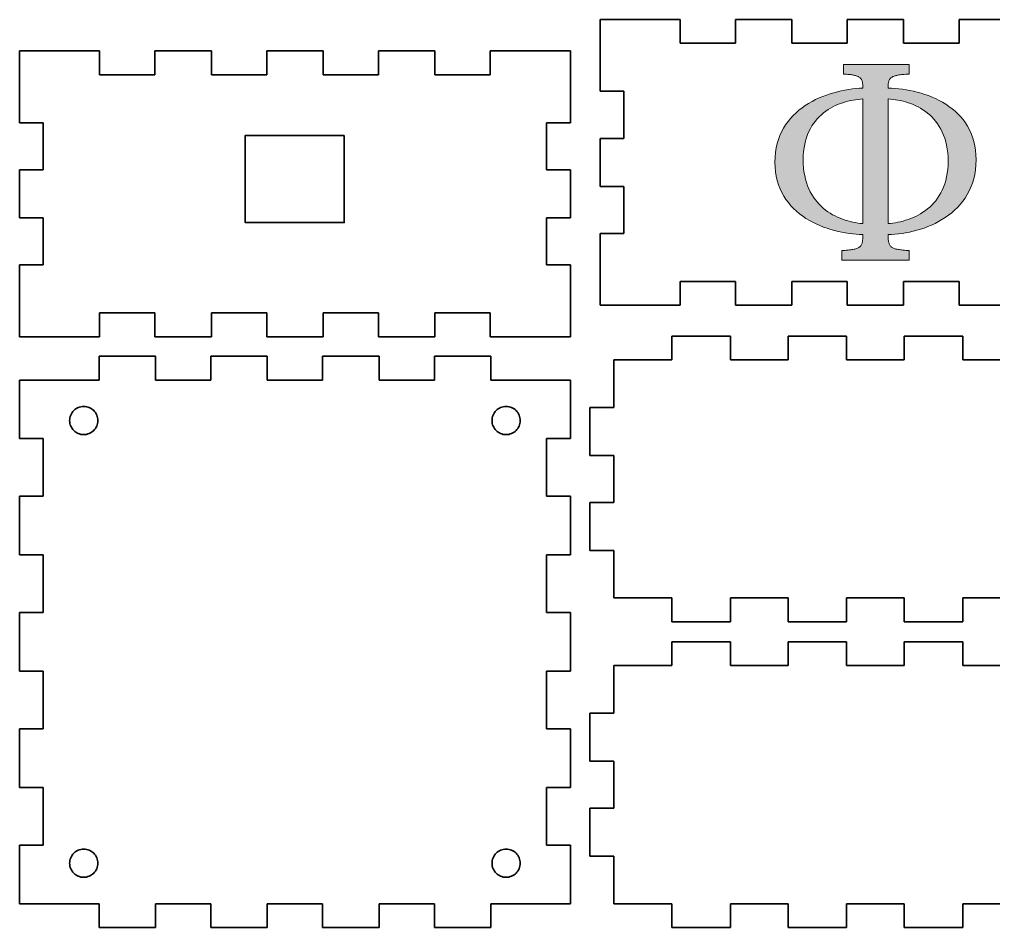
# Model space of a CAD drawing. Header units: inches. Extents: x 4 to 224, y 3 to 219.
# Drawn here: x 3.6 to 126.6, y 3.1 to 117.8 of the extents above; entities that cross this region are included whole.
import ezdxf

# ---------------------------------------------------------------- set-up
doc = ezdxf.new("R2010")
doc.units = ezdxf.units.IN
doc.header["$MEASUREMENT"] = 0
doc.layers.add('Layer 1', color=7, linetype='Continuous')

msp = doc.modelspace()

# ---------------------------------------------------------------- hatches: boundary and pattern name
at = {"layer": 'Layer 1', "true_color": 0xff5f5d}
h = msp.add_hatch(color=11, dxfattribs=at)
h.dxf.hatch_style = 2
h.paths.add_polyline_path([(115.99, 110.88), (115.77, 110.86), (115.56, 110.85), (115.37, 110.83), (115.19, 110.82), (115.01, 110.8), (114.85, 110.78), (114.7, 110.76), (114.56, 110.73), (114.43, 110.71), (114.31, 110.68), (114.2, 110.65), (114.09, 110.62), (114, 110.58), (113.91, 110.55), (113.83, 110.5), (113.76, 110.46), (113.69, 110.41), (113.63, 110.36), (113.58, 110.3), (113.54, 110.24), (113.5, 110.18), (113.46, 110.11), (113.43, 110.03), (113.4, 109.95), (113.38, 109.87), (113.37, 109.78), (113.35, 109.68), (113.34, 109.58), (113.33, 109.47), (113.33, 109.36), (113.33, 109.24), (113.33, 109.11), (113.76, 109.09), (114.21, 109.06), (114.67, 109.02), (115.13, 108.96), (115.59, 108.89), (116.06, 108.8), (116.54, 108.7), (117.01, 108.59), (117.48, 108.46), (117.95, 108.31), (118.41, 108.15), (118.87, 107.97), (119.32, 107.77), (119.76, 107.55), (120.19, 107.32), (120.61, 107.06), (121.01, 106.79), (121.41, 106.5), (121.78, 106.19), (122.13, 105.85), (122.47, 105.5), (122.79, 105.12), (123.08, 104.72), (123.35, 104.3), (123.59, 103.85), (123.8, 103.38), (123.99, 102.89), (124.14, 102.37), (124.27, 101.82), (124.36, 101.25), (124.41, 100.66), (124.43, 100.03), (124.41, 99.4), (124.36, 98.79), (124.26, 98.21), (124.14, 97.65), (123.98, 97.12), (123.79, 96.61), (123.57, 96.12), (123.32, 95.66), (123.05, 95.22), (122.76, 94.81), (122.44, 94.41), (122.1, 94.04), (121.73, 93.69), (121.36, 93.36), (120.96, 93.05), (120.55, 92.76), (120.13, 92.5), (119.7, 92.25), (119.25, 92.02), (118.8, 91.81), (118.34, 91.62), (117.88, 91.44), (117.41, 91.29), (116.94, 91.15), (116.48, 91.03), (116.01, 90.92), (115.54, 90.83), (115.09, 90.76), (114.63, 90.7), (114.19, 90.66), (113.75, 90.63), (113.33, 90.62), (113.33, 90.46), (113.33, 90.32), (113.34, 90.18), (113.34, 90.05), (113.35, 89.93), (113.37, 89.82), (113.39, 89.71), (113.41, 89.61), (113.44, 89.52), (113.47, 89.43), (113.5, 89.35), (113.55, 89.27), (113.59, 89.2), (113.65, 89.14), (113.71, 89.08), (113.77, 89.03), (113.84, 88.98), (113.92, 88.93), (114.01, 88.89), (114.11, 88.85), (114.21, 88.82), (114.32, 88.79), (114.45, 88.76), (114.58, 88.73), (114.72, 88.71), (114.87, 88.69), (115.03, 88.67), (115.2, 88.65), (115.38, 88.64), (115.57, 88.62), (115.77, 88.61), (115.99, 88.59), (115.99, 88.55), (115.99, 88.52), (115.99, 88.48), (115.99, 88.44), (115.99, 88.4), (115.99, 88.37), (115.99, 88.33), (115.99, 88.29), (115.99, 88.25), (115.99, 88.22), (115.99, 88.18), (115.99, 88.14), (115.99, 88.1), (115.99, 88.07), (115.99, 88.03), (115.99, 87.99), (115.99, 87.95), (115.99, 87.92), (115.99, 87.88), (115.99, 87.84), (115.99, 87.8), (115.99, 87.77), (115.99, 87.73), (115.99, 87.69), (115.99, 87.65), (115.99, 87.62), (115.99, 87.58), (115.99, 87.54), (115.99, 87.5), (115.99, 87.47), (115.99, 87.43), (115.99, 87.39), (115.72, 87.39), (115.46, 87.39), (115.19, 87.39), (114.93, 87.39), (114.66, 87.39), (114.39, 87.39), (114.13, 87.39), (113.86, 87.39), (113.59, 87.39), (113.33, 87.39), (113.06, 87.39), (112.8, 87.39), (112.53, 87.39), (112.26, 87.39), (112, 87.39), (111.73, 87.39), (111.47, 87.39), (111.2, 87.39), (110.93, 87.39), (110.67, 87.39), (110.4, 87.39), (110.13, 87.39), (109.87, 87.39), (109.6, 87.39), (109.34, 87.39), (109.07, 87.39), (108.8, 87.39), (108.54, 87.39), (108.27, 87.39), (108.01, 87.39), (107.74, 87.39), (107.47, 87.39), (107.47, 87.43), (107.47, 87.47), (107.47, 87.5), (107.47, 87.54), (107.47, 87.58), (107.47, 87.62), (107.47, 87.65), (107.47, 87.69), (107.47, 87.73), (107.47, 87.77), (107.47, 87.8), (107.47, 87.84), (107.47, 87.88), (107.47, 87.92), (107.47, 87.95), (107.47, 87.99), (107.47, 88.03), (107.47, 88.07), (107.47, 88.1), (107.47, 88.14), (107.47, 88.18), (107.47, 88.22), (107.47, 88.25), (107.47, 88.29), (107.47, 88.33), (107.47, 88.37), (107.47, 88.4), (107.47, 88.44), (107.47, 88.48), (107.47, 88.52), (107.47, 88.55), (107.47, 88.59), (107.69, 88.61), (107.89, 88.62), (108.09, 88.64), (108.27, 88.65), (108.44, 88.67), (108.6, 88.69), (108.75, 88.71), (108.89, 88.73), (109.02, 88.76), (109.14, 88.79), (109.25, 88.82), (109.35, 88.85), (109.45, 88.89), (109.54, 88.93), (109.62, 88.98), (109.69, 89.03), (109.76, 89.08), (109.82, 89.14), (109.87, 89.2), (109.92, 89.27), (109.96, 89.35), (110, 89.43), (110.03, 89.52), (110.05, 89.61), (110.08, 89.71), (110.09, 89.82), (110.11, 89.93), (110.12, 90.05), (110.13, 90.18), (110.13, 90.32), (110.14, 90.46), (110.14, 90.62), (109.72, 90.63), (109.3, 90.66), (108.86, 90.7), (108.41, 90.75), (107.96, 90.82), (107.5, 90.9), (107.03, 91), (106.57, 91.12), (106.1, 91.25), (105.63, 91.4), (105.17, 91.56), (104.71, 91.75), (104.26, 91.95), (103.81, 92.17), (103.38, 92.4), (102.95, 92.66), (102.54, 92.94), (102.14, 93.24), (101.76, 93.55), (101.4, 93.89), (101.05, 94.25), (100.73, 94.64), (100.43, 95.04), (100.15, 95.47), (99.91, 95.92), (99.68, 96.4), (99.49, 96.9), (99.33, 97.42), (99.2, 97.97), (99.11, 98.54), (99.05, 99.14), (99.03, 99.77), (99.05, 100.39), (99.11, 100.99), (99.2, 101.56), (99.32, 102.1), (99.48, 102.63), (99.66, 103.13), (99.88, 103.6), (100.12, 104.05), (100.39, 104.48), (100.69, 104.89), (101, 105.28), (101.34, 105.65), (101.7, 105.99), (102.07, 106.32), (102.46, 106.62), (102.87, 106.9), (103.29, 107.17), (103.72, 107.42), (104.16, 107.65), (104.61, 107.86), (105.07, 108.05), (105.53, 108.22), (106, 108.38), (106.47, 108.52), (106.94, 108.65), (107.41, 108.76), (107.88, 108.86), (108.35, 108.94), (108.81, 109), (109.26, 109.05), (109.7, 109.09), (110.14, 109.11), (110.14, 109.24), (110.13, 109.36), (110.13, 109.47), (110.12, 109.58), (110.11, 109.68), (110.1, 109.78), (110.08, 109.87), (110.06, 109.95), (110.03, 110.03), (110, 110.11), (109.97, 110.18), (109.93, 110.24), (109.89, 110.3), (109.84, 110.36), (109.78, 110.41), (109.72, 110.46), (109.65, 110.5), (109.58, 110.55), (109.5, 110.58), (109.41, 110.62), (109.31, 110.65), (109.21, 110.68), (109.1, 110.71), (108.98, 110.73), (108.85, 110.76), (108.72, 110.78), (108.57, 110.8), (108.42, 110.82), (108.25, 110.83), (108.08, 110.85), (107.89, 110.86), (107.7, 110.88), (107.7, 110.91), (107.7, 110.95), (107.7, 110.99), (107.7, 111.03), (107.7, 111.06), (107.7, 111.1), (107.7, 111.14), (107.7, 111.18), (107.7, 111.21), (107.7, 111.25), (107.7, 111.29), (107.7, 111.33), (107.7, 111.36), (107.7, 111.4), (107.7, 111.44), (107.7, 111.48), (107.7, 111.51), (107.7, 111.55), (107.7, 111.59), (107.7, 111.63), (107.7, 111.66), (107.7, 111.7), (107.7, 111.74), (107.7, 111.78), (107.7, 111.81), (107.7, 111.85), (107.7, 111.89), (107.7, 111.93), (107.7, 111.97), (107.7, 112), (107.7, 112.04), (107.7, 112.08), (107.96, 112.08), (108.22, 112.08), (108.48, 112.08), (108.73, 112.08), (108.99, 112.08), (109.25, 112.08), (109.51, 112.08), (109.77, 112.08), (110.03, 112.08), (110.29, 112.08), (110.55, 112.08), (110.81, 112.08), (111.07, 112.08), (111.33, 112.08), (111.59, 112.08), (111.84, 112.08), (112.1, 112.08), (112.36, 112.08), (112.62, 112.08), (112.88, 112.08), (113.14, 112.08), (113.4, 112.08), (113.66, 112.08), (113.92, 112.08), (114.18, 112.08), (114.44, 112.08), (114.69, 112.08), (114.95, 112.08), (115.21, 112.08), (115.47, 112.08), (115.73, 112.08), (115.99, 112.08), (115.99, 112.04), (115.99, 112), (115.99, 111.97), (115.99, 111.93), (115.99, 111.89), (115.99, 111.85), (115.99, 111.81), (115.99, 111.78), (115.99, 111.74), (115.99, 111.7), (115.99, 111.66), (115.99, 111.63), (115.99, 111.59), (115.99, 111.55), (115.99, 111.51), (115.99, 111.48), (115.99, 111.44), (115.99, 111.4), (115.99, 111.36), (115.99, 111.33), (115.99, 111.29), (115.99, 111.25), (115.99, 111.21), (115.99, 111.18), (115.99, 111.14), (115.99, 111.1), (115.99, 111.06), (115.99, 111.03), (115.99, 110.99), (115.99, 110.95), (115.99, 110.91)])
h.paths.add_polyline_path([(110.14, 107.73), (109.83, 107.71), (109.53, 107.68), (109.21, 107.64), (108.9, 107.59), (108.58, 107.52), (108.26, 107.45), (107.94, 107.36), (107.61, 107.26), (107.29, 107.15), (106.97, 107.02), (106.66, 106.89), (106.35, 106.73), (106.04, 106.56), (105.75, 106.38), (105.45, 106.18), (105.17, 105.97), (104.9, 105.74), (104.63, 105.49), (104.38, 105.22), (104.14, 104.94), (103.91, 104.64), (103.7, 104.33), (103.51, 103.99), (103.33, 103.64), (103.16, 103.26), (103.02, 102.87), (102.89, 102.46), (102.79, 102.02), (102.71, 101.57), (102.65, 101.09), (102.61, 100.59), (102.6, 100.07), (102.61, 99.54), (102.64, 99.03), (102.7, 98.53), (102.79, 98.06), (102.89, 97.62), (103.01, 97.19), (103.15, 96.78), (103.32, 96.39), (103.49, 96.02), (103.69, 95.67), (103.9, 95.34), (104.12, 95.02), (104.36, 94.73), (104.61, 94.45), (104.87, 94.19), (105.14, 93.94), (105.42, 93.71), (105.71, 93.5), (106.01, 93.3), (106.32, 93.12), (106.63, 92.96), (106.94, 92.8), (107.26, 92.67), (107.58, 92.54), (107.91, 92.43), (108.23, 92.33), (108.55, 92.25), (108.88, 92.18), (109.2, 92.12), (109.51, 92.07), (109.83, 92.03), (110.14, 92.01), (110.14, 92.5), (110.14, 92.99), (110.14, 93.48), (110.14, 93.97), (110.14, 94.46), (110.14, 94.95), (110.14, 95.44), (110.14, 95.94), (110.14, 96.43), (110.14, 96.92), (110.14, 97.41), (110.14, 97.9), (110.14, 98.39), (110.14, 98.88), (110.14, 99.37), (110.14, 99.87), (110.14, 100.36), (110.14, 100.85), (110.14, 101.34), (110.14, 101.83), (110.14, 102.32), (110.14, 102.81), (110.14, 103.3), (110.14, 103.8), (110.14, 104.29), (110.14, 104.78), (110.14, 105.27), (110.14, 105.76), (110.14, 106.25), (110.14, 106.74), (110.14, 107.23)])
h.paths.add_polyline_path([(113.33, 92.01), (113.63, 92.03), (113.94, 92.07), (114.25, 92.11), (114.57, 92.17), (114.89, 92.24), (115.21, 92.32), (115.53, 92.41), (115.86, 92.51), (116.18, 92.63), (116.5, 92.76), (116.81, 92.91), (117.13, 93.06), (117.43, 93.24), (117.73, 93.43), (118.03, 93.63), (118.31, 93.85), (118.59, 94.08), (118.85, 94.34), (119.11, 94.61), (119.35, 94.89), (119.58, 95.2), (119.79, 95.53), (119.99, 95.87), (120.17, 96.23), (120.33, 96.61), (120.48, 97.02), (120.6, 97.44), (120.71, 97.89), (120.79, 98.35), (120.85, 98.84), (120.89, 99.35), (120.9, 99.88), (120.89, 100.42), (120.85, 100.94), (120.79, 101.43), (120.71, 101.9), (120.6, 102.34), (120.48, 102.77), (120.33, 103.17), (120.17, 103.56), (119.99, 103.92), (119.79, 104.27), (119.58, 104.59), (119.35, 104.9), (119.11, 105.19), (118.85, 105.46), (118.59, 105.71), (118.31, 105.94), (118.03, 106.16), (117.73, 106.36), (117.43, 106.55), (117.13, 106.72), (116.81, 106.88), (116.5, 107.02), (116.18, 107.15), (115.86, 107.26), (115.53, 107.36), (115.21, 107.45), (114.89, 107.52), (114.57, 107.59), (114.25, 107.64), (113.94, 107.68), (113.63, 107.71), (113.33, 107.73), (113.33, 107.23), (113.33, 106.74), (113.33, 106.25), (113.33, 105.76), (113.33, 105.27), (113.33, 104.78), (113.33, 104.29), (113.33, 103.8), (113.33, 103.3), (113.33, 102.81), (113.33, 102.32), (113.33, 101.83), (113.33, 101.34), (113.33, 100.85), (113.33, 100.36), (113.33, 99.87), (113.33, 99.37), (113.33, 98.88), (113.33, 98.39), (113.33, 97.9), (113.33, 97.41), (113.33, 96.92), (113.33, 96.43), (113.33, 95.94), (113.33, 95.44), (113.33, 94.95), (113.33, 94.46), (113.33, 93.97), (113.33, 93.48), (113.33, 92.99), (113.33, 92.5)])

# ---------------------------------------------------------------- linework, layer by layer
at = {"layer": 'Layer 1', "color": 7, "lineweight": 35, "true_color": 0xffffff}
for points in [[(76.95, 114.76), (76.95, 117.76)], [(76.95, 117.76), (79.95, 117.76)], [(79.95, 117.76), (87.07, 117.76)], [(87.07, 114.76), (87.07, 117.76)], [(94.06, 117.76), (94.06, 114.76)], [(101.18, 117.76), (94.06, 117.76)], [(101.18, 114.76), (101.18, 117.76)], [(108.17, 117.76), (108.17, 114.76)], [(115.29, 117.76), (108.17, 117.76)], [(115.29, 114.76), (115.29, 117.76)], [(122.28, 117.76), (122.28, 114.76)], [(129.4, 117.76), (122.28, 117.76)], [(76.95, 108.7), (76.95, 114.76)], [(94.06, 114.76), (87.07, 114.76)], [(108.17, 114.76), (101.18, 114.76)], [(122.28, 114.76), (115.29, 114.76)], [(3.64, 110.79), (3.64, 113.79)], [(3.64, 113.79), (6.64, 113.79)], [(6.64, 113.79), (13.76, 113.79)], [(13.76, 110.79), (13.76, 113.79)], [(20.75, 113.79), (20.75, 110.79)], [(27.87, 113.79), (20.75, 113.79)], [(27.87, 110.79), (27.87, 113.79)], [(34.86, 113.79), (34.86, 110.79)], [(41.98, 113.79), (34.86, 113.79)], [(41.98, 110.79), (41.98, 113.79)], [(48.97, 113.79), (48.97, 110.79)], [(56.09, 113.79), (48.97, 113.79)], [(56.09, 110.79), (56.09, 113.79)], [(63.09, 113.79), (63.09, 110.79)], [(63.09, 113.79), (70.2, 113.79)], [(70.2, 113.79), (73.2, 113.79)], [(73.2, 110.79), (73.2, 113.79)], [(3.64, 104.72), (3.64, 110.79)], [(20.75, 110.79), (13.76, 110.79)], [(34.86, 110.79), (27.87, 110.79)], [(48.97, 110.79), (41.98, 110.79)], [(63.09, 110.79), (56.09, 110.79)], [(73.2, 104.72), (73.2, 110.79)], [(76.95, 108.7), (79.95, 108.7)], [(79.95, 108.7), (79.95, 102.76)], [(3.64, 104.72), (6.64, 104.72)], [(6.64, 104.72), (6.64, 98.79)], [(70.2, 98.79), (70.2, 104.72)], [(70.2, 104.72), (73.2, 104.72)], [(44.65, 103.12), (44.65, 92.12), (32.15, 92.12), (32.15, 103.12), (44.65, 103.12)], [(76.95, 102.76), (76.95, 96.7)], [(79.95, 102.76), (76.95, 102.76)], [(3.64, 98.79), (3.64, 92.72)], [(6.64, 98.79), (3.64, 98.79)], [(73.2, 98.79), (70.2, 98.79)], [(73.2, 92.72), (73.2, 98.79)], [(76.95, 96.7), (79.95, 96.7)], [(79.95, 96.7), (79.95, 90.76)], [(3.64, 92.72), (6.64, 92.72)], [(6.64, 92.72), (6.64, 86.79)], [(70.2, 86.79), (70.2, 92.72)], [(70.2, 92.72), (73.2, 92.72)], [(76.95, 90.76), (76.95, 84.7)], [(79.95, 90.76), (76.95, 90.76)], [(3.64, 86.79), (3.64, 80.72)], [(6.64, 86.79), (3.64, 86.79)], [(73.2, 86.79), (70.2, 86.79)], [(73.2, 80.72), (73.2, 86.79)], [(76.95, 84.7), (76.95, 81.7)], [(87.07, 81.7), (87.07, 84.7)], [(87.07, 84.7), (94.06, 84.7)], [(94.06, 84.7), (94.06, 81.7)], [(101.18, 81.7), (101.18, 84.7)], [(101.18, 84.7), (108.17, 84.7)], [(108.17, 84.7), (108.17, 81.7)], [(115.29, 81.7), (115.29, 84.7)], [(115.29, 84.7), (122.28, 84.7)], [(122.28, 84.7), (122.28, 81.7)], [(76.95, 81.7), (79.95, 81.7)], [(79.95, 81.7), (87.07, 81.7)], [(94.06, 81.7), (101.18, 81.7)], [(108.17, 81.7), (115.29, 81.7)], [(122.28, 81.7), (129.4, 81.7)], [(3.64, 80.72), (3.64, 77.72)], [(13.76, 77.72), (13.76, 80.72)], [(13.76, 80.72), (20.75, 80.72)], [(20.75, 80.72), (20.75, 77.72)], [(27.87, 77.72), (27.87, 80.72)], [(27.87, 80.72), (34.86, 80.72)], [(34.86, 80.72), (34.86, 77.72)], [(41.98, 77.72), (41.98, 80.72)], [(41.98, 80.72), (48.97, 80.72)], [(48.97, 80.72), (48.97, 77.72)], [(56.09, 77.72), (56.09, 80.72)], [(56.09, 80.72), (63.09, 80.72)], [(63.09, 80.72), (63.09, 77.72)], [(73.2, 77.72), (73.2, 80.72)], [(3.64, 77.72), (6.64, 77.72)], [(6.64, 77.72), (13.76, 77.72)], [(20.75, 77.72), (27.87, 77.72)], [(34.86, 77.72), (41.98, 77.72)], [(48.97, 77.72), (56.09, 77.72)], [(63.09, 77.72), (70.2, 77.72)], [(70.2, 77.72), (73.2, 77.72)], [(86.02, 77.8), (86.02, 74.8)], [(93.42, 77.8), (86.02, 77.8)], [(93.42, 74.8), (93.42, 77.8)], [(100.69, 77.8), (100.69, 74.8)], [(108.09, 77.8), (100.69, 77.8)], [(108.09, 74.8), (108.09, 77.8)], [(115.37, 77.8), (115.37, 74.8)], [(122.77, 77.8), (115.37, 77.8)], [(122.77, 74.8), (122.77, 77.8)], [(13.7, 75.25), (13.7, 72.25)], [(20.81, 75.25), (13.7, 75.25)], [(20.81, 72.25), (20.81, 75.25)], [(27.81, 75.25), (27.81, 72.25)], [(34.92, 75.25), (27.81, 75.25)], [(34.92, 72.25), (34.92, 75.25)], [(41.92, 75.25), (41.92, 72.25)], [(49.04, 75.25), (41.92, 75.25)], [(49.04, 72.25), (49.04, 75.25)], [(56.03, 75.25), (56.03, 72.25)], [(63.15, 75.25), (56.03, 75.25)], [(63.15, 72.25), (63.15, 75.25)], [(86.02, 74.8), (78.68, 74.8)], [(78.68, 74.8), (78.68, 68.8)], [(100.69, 74.8), (93.42, 74.8)], [(115.37, 74.8), (108.09, 74.8)], [(130.05, 74.8), (122.77, 74.8)], [(3.64, 72.25), (3.64, 64.85)], [(6.64, 72.25), (3.64, 72.25)], [(13.7, 72.25), (6.64, 72.25)], [(27.81, 72.25), (20.81, 72.25)], [(41.92, 72.25), (34.92, 72.25)], [(56.03, 72.25), (49.04, 72.25)], [(63.15, 72.25), (70.2, 72.25)], [(70.2, 72.25), (73.2, 72.25)], [(73.2, 64.85), (73.2, 72.25)], [(75.68, 68.8), (75.68, 62.74)], [(78.68, 68.8), (75.68, 68.8)], [(3.64, 64.85), (6.64, 64.85)], [(6.64, 64.85), (6.64, 57.57)], [(70.2, 57.57), (70.2, 64.85)], [(70.2, 64.85), (73.2, 64.85)], [(75.68, 62.74), (78.68, 62.74)], [(78.68, 62.74), (78.68, 56.8)], [(3.64, 57.57), (3.64, 50.17)], [(6.64, 57.57), (3.64, 57.57)], [(73.2, 57.57), (70.2, 57.57)], [(73.2, 50.17), (73.2, 57.57)], [(75.68, 56.8), (75.68, 50.74)], [(78.68, 56.8), (75.68, 56.8)], [(75.68, 50.74), (78.68, 50.74)], [(78.68, 50.74), (78.68, 44.74)], [(3.64, 50.17), (6.64, 50.17)], [(6.64, 50.17), (6.64, 42.89)], [(70.2, 42.89), (70.2, 50.17)], [(70.2, 50.17), (73.2, 50.17)], [(78.68, 44.74), (86.02, 44.74)], [(86.02, 44.74), (86.02, 41.74)], [(93.42, 41.74), (93.42, 44.74)], [(93.42, 44.74), (100.69, 44.74)], [(100.69, 44.74), (100.69, 41.74)], [(108.09, 41.74), (108.09, 44.74)], [(108.09, 44.74), (115.37, 44.74)], [(115.37, 44.74), (115.37, 41.74)], [(122.77, 41.74), (122.77, 44.74)], [(122.77, 44.74), (130.05, 44.74)], [(3.64, 42.89), (3.64, 35.5)], [(6.64, 42.89), (3.64, 42.89)], [(73.2, 42.89), (70.2, 42.89)], [(73.2, 35.5), (73.2, 42.89)], [(86.02, 41.74), (93.42, 41.74)], [(100.69, 41.74), (108.09, 41.74)], [(115.37, 41.74), (122.77, 41.74)], [(86.02, 39.19), (86.02, 36.19)], [(93.42, 39.19), (86.02, 39.19)], [(93.42, 36.19), (93.42, 39.19)], [(100.69, 39.19), (100.69, 36.19)], [(108.09, 39.19), (100.69, 39.19)], [(108.09, 36.19), (108.09, 39.19)], [(115.37, 39.19), (115.37, 36.19)], [(122.77, 39.19), (115.37, 39.19)], [(122.77, 36.19), (122.77, 39.19)], [(86.02, 36.19), (78.68, 36.19)], [(78.68, 36.19), (78.68, 30.19)], [(100.69, 36.19), (93.42, 36.19)], [(115.37, 36.19), (108.09, 36.19)], [(130.05, 36.19), (122.77, 36.19)], [(3.64, 35.5), (6.64, 35.5)], [(6.64, 35.5), (6.64, 28.22)], [(70.2, 28.22), (70.2, 35.5)], [(70.2, 35.5), (73.2, 35.5)], [(75.68, 30.19), (75.68, 24.13)], [(78.68, 30.19), (75.68, 30.19)], [(3.64, 28.22), (3.64, 20.82)], [(6.64, 28.22), (3.64, 28.22)], [(73.2, 28.22), (70.2, 28.22)], [(73.2, 20.82), (73.2, 28.22)], [(75.68, 24.13), (78.68, 24.13)], [(78.68, 24.13), (78.68, 18.2)], [(3.64, 20.82), (6.64, 20.82)], [(6.64, 20.82), (6.64, 13.54)], [(70.2, 13.54), (70.2, 20.82)], [(70.2, 20.82), (73.2, 20.82)], [(75.68, 18.2), (75.68, 12.13)], [(78.68, 18.2), (75.68, 18.2)], [(3.64, 13.54), (3.64, 6.14)], [(6.64, 13.54), (3.64, 13.54)], [(73.2, 13.54), (70.2, 13.54)], [(73.2, 6.14), (73.2, 13.54)], [(75.68, 12.13), (78.68, 12.13)], [(78.68, 12.13), (78.68, 6.13)], [(3.64, 6.14), (6.64, 6.14)], [(6.64, 6.14), (13.7, 6.14)], [(13.7, 6.14), (13.7, 3.14)], [(20.81, 3.14), (20.81, 6.14)], [(20.81, 6.14), (27.81, 6.14)], [(27.81, 6.14), (27.81, 3.14)], [(34.92, 3.14), (34.92, 6.14)], [(34.92, 6.14), (41.92, 6.14)], [(41.92, 6.14), (41.92, 3.14)], [(49.04, 3.14), (49.04, 6.14)], [(49.04, 6.14), (56.03, 6.14)], [(56.03, 6.14), (56.03, 3.14)], [(63.15, 3.14), (63.15, 6.14)], [(63.15, 6.14), (70.2, 6.14)], [(70.2, 6.14), (73.2, 6.14)], [(78.68, 6.13), (86.02, 6.13)], [(86.02, 6.13), (86.02, 3.13)], [(93.42, 3.13), (93.42, 6.13)], [(93.42, 6.13), (100.69, 6.13)], [(100.69, 6.13), (100.69, 3.13)], [(108.09, 3.13), (108.09, 6.13)], [(108.09, 6.13), (115.37, 6.13)], [(115.37, 6.13), (115.37, 3.13)], [(122.77, 3.13), (122.77, 6.13)], [(122.77, 6.13), (130.05, 6.13)], [(13.7, 3.14), (20.81, 3.14)], [(27.81, 3.14), (34.92, 3.14)], [(41.92, 3.14), (49.04, 3.14)], [(56.03, 3.14), (63.15, 3.14)], [(86.02, 3.13), (93.42, 3.13)], [(100.69, 3.13), (108.09, 3.13)], [(115.37, 3.13), (122.77, 3.13)]]:
    msp.add_lwpolyline(points, dxfattribs=at)
at = {"layer": 'Layer 1', "lineweight": 0}
for points in [[(115.99, 110.88), (115.77, 110.86), (115.56, 110.85), (115.37, 110.83), (115.19, 110.82), (115.01, 110.8), (114.85, 110.78), (114.7, 110.76), (114.56, 110.73), (114.43, 110.71), (114.31, 110.68), (114.2, 110.65), (114.09, 110.62), (114, 110.58), (113.91, 110.55), (113.83, 110.5), (113.76, 110.46), (113.69, 110.41), (113.63, 110.36), (113.58, 110.3), (113.54, 110.24), (113.5, 110.18), (113.46, 110.11), (113.43, 110.03), (113.4, 109.95), (113.38, 109.87), (113.37, 109.78), (113.35, 109.68), (113.34, 109.58), (113.33, 109.47), (113.33, 109.36), (113.33, 109.24), (113.33, 109.11), (113.76, 109.09), (114.21, 109.06), (114.67, 109.02), (115.13, 108.96), (115.59, 108.89), (116.06, 108.8), (116.54, 108.7), (117.01, 108.59), (117.48, 108.46), (117.95, 108.31), (118.41, 108.15), (118.87, 107.97), (119.32, 107.77), (119.76, 107.55), (120.19, 107.32), (120.61, 107.06), (121.01, 106.79), (121.41, 106.5), (121.78, 106.19), (122.13, 105.85), (122.47, 105.5), (122.79, 105.12), (123.08, 104.72), (123.35, 104.3), (123.59, 103.85), (123.8, 103.38), (123.99, 102.89), (124.14, 102.37), (124.27, 101.82), (124.36, 101.25), (124.41, 100.66), (124.43, 100.03), (124.41, 99.4), (124.36, 98.79), (124.26, 98.21), (124.14, 97.65), (123.98, 97.12), (123.79, 96.61), (123.57, 96.12), (123.32, 95.66), (123.05, 95.22), (122.76, 94.81), (122.44, 94.41), (122.1, 94.04), (121.73, 93.69), (121.36, 93.36), (120.96, 93.05), (120.55, 92.76), (120.13, 92.5), (119.7, 92.25), (119.25, 92.02), (118.8, 91.81), (118.34, 91.62), (117.88, 91.44), (117.41, 91.29), (116.94, 91.15), (116.48, 91.03), (116.01, 90.92), (115.54, 90.83), (115.09, 90.76), (114.63, 90.7), (114.19, 90.66), (113.75, 90.63), (113.33, 90.62), (113.33, 90.46), (113.33, 90.32), (113.34, 90.18), (113.34, 90.05), (113.35, 89.93), (113.37, 89.82), (113.39, 89.71), (113.41, 89.61), (113.44, 89.52), (113.47, 89.43), (113.5, 89.35), (113.55, 89.27), (113.59, 89.2), (113.65, 89.14), (113.71, 89.08), (113.77, 89.03), (113.84, 88.98), (113.92, 88.93), (114.01, 88.89), (114.11, 88.85), (114.21, 88.82), (114.32, 88.79), (114.45, 88.76), (114.58, 88.73), (114.72, 88.71), (114.87, 88.69), (115.03, 88.67), (115.2, 88.65), (115.38, 88.64), (115.57, 88.62), (115.77, 88.61), (115.99, 88.59), (115.99, 88.55), (115.99, 88.52), (115.99, 88.48), (115.99, 88.44), (115.99, 88.4), (115.99, 88.37), (115.99, 88.33), (115.99, 88.29), (115.99, 88.25), (115.99, 88.22), (115.99, 88.18), (115.99, 88.14), (115.99, 88.1), (115.99, 88.07), (115.99, 88.03), (115.99, 87.99), (115.99, 87.95), (115.99, 87.92), (115.99, 87.88), (115.99, 87.84), (115.99, 87.8), (115.99, 87.77), (115.99, 87.73), (115.99, 87.69), (115.99, 87.65), (115.99, 87.62), (115.99, 87.58), (115.99, 87.54), (115.99, 87.5), (115.99, 87.47), (115.99, 87.43), (115.99, 87.39), (115.72, 87.39), (115.46, 87.39), (115.19, 87.39), (114.93, 87.39), (114.66, 87.39), (114.39, 87.39), (114.13, 87.39), (113.86, 87.39), (113.59, 87.39), (113.33, 87.39), (113.06, 87.39), (112.8, 87.39), (112.53, 87.39), (112.26, 87.39), (112, 87.39), (111.73, 87.39), (111.47, 87.39), (111.2, 87.39), (110.93, 87.39), (110.67, 87.39), (110.4, 87.39), (110.13, 87.39), (109.87, 87.39), (109.6, 87.39), (109.34, 87.39), (109.07, 87.39), (108.8, 87.39), (108.54, 87.39), (108.27, 87.39), (108.01, 87.39), (107.74, 87.39), (107.47, 87.39), (107.47, 87.43), (107.47, 87.47), (107.47, 87.5), (107.47, 87.54), (107.47, 87.58), (107.47, 87.62), (107.47, 87.65), (107.47, 87.69), (107.47, 87.73), (107.47, 87.77), (107.47, 87.8), (107.47, 87.84), (107.47, 87.88), (107.47, 87.92), (107.47, 87.95), (107.47, 87.99), (107.47, 88.03), (107.47, 88.07), (107.47, 88.1), (107.47, 88.14), (107.47, 88.18), (107.47, 88.22), (107.47, 88.25), (107.47, 88.29), (107.47, 88.33), (107.47, 88.37), (107.47, 88.4), (107.47, 88.44), (107.47, 88.48), (107.47, 88.52), (107.47, 88.55), (107.47, 88.59), (107.69, 88.61), (107.89, 88.62), (108.09, 88.64), (108.27, 88.65), (108.44, 88.67), (108.6, 88.69), (108.75, 88.71), (108.89, 88.73), (109.02, 88.76), (109.14, 88.79), (109.25, 88.82), (109.35, 88.85), (109.45, 88.89), (109.54, 88.93), (109.62, 88.98), (109.69, 89.03), (109.76, 89.08), (109.82, 89.14), (109.87, 89.2), (109.92, 89.27), (109.96, 89.35), (110, 89.43), (110.03, 89.52), (110.05, 89.61), (110.08, 89.71), (110.09, 89.82), (110.11, 89.93), (110.12, 90.05), (110.13, 90.18), (110.13, 90.32), (110.14, 90.46), (110.14, 90.62), (109.72, 90.63), (109.3, 90.66), (108.86, 90.7), (108.41, 90.75), (107.96, 90.82), (107.5, 90.9), (107.03, 91), (106.57, 91.12), (106.1, 91.25), (105.63, 91.4), (105.17, 91.56), (104.71, 91.75), (104.26, 91.95), (103.81, 92.17), (103.38, 92.4), (102.95, 92.66), (102.54, 92.94), (102.14, 93.24), (101.76, 93.55), (101.4, 93.89), (101.05, 94.25), (100.73, 94.64), (100.43, 95.04), (100.15, 95.47), (99.91, 95.92), (99.68, 96.4), (99.49, 96.9), (99.33, 97.42), (99.2, 97.97), (99.11, 98.54), (99.05, 99.14), (99.03, 99.77), (99.05, 100.39), (99.11, 100.99), (99.2, 101.56), (99.32, 102.1), (99.48, 102.63), (99.66, 103.13), (99.88, 103.6), (100.12, 104.05), (100.39, 104.48), (100.69, 104.89), (101, 105.28), (101.34, 105.65), (101.7, 105.99), (102.07, 106.32), (102.46, 106.62), (102.87, 106.9), (103.29, 107.17), (103.72, 107.42), (104.16, 107.65), (104.61, 107.86), (105.07, 108.05), (105.53, 108.22), (106, 108.38), (106.47, 108.52), (106.94, 108.65), (107.41, 108.76), (107.88, 108.86), (108.35, 108.94), (108.81, 109), (109.26, 109.05), (109.7, 109.09), (110.14, 109.11), (110.14, 109.24), (110.13, 109.36), (110.13, 109.47), (110.12, 109.58), (110.11, 109.68), (110.1, 109.78), (110.08, 109.87), (110.06, 109.95), (110.03, 110.03), (110, 110.11), (109.97, 110.18), (109.93, 110.24), (109.89, 110.3), (109.84, 110.36), (109.78, 110.41), (109.72, 110.46), (109.65, 110.5), (109.58, 110.55), (109.5, 110.58), (109.41, 110.62), (109.31, 110.65), (109.21, 110.68), (109.1, 110.71), (108.98, 110.73), (108.85, 110.76), (108.72, 110.78), (108.57, 110.8), (108.42, 110.82), (108.25, 110.83), (108.08, 110.85), (107.89, 110.86), (107.7, 110.88), (107.7, 110.91), (107.7, 110.95), (107.7, 110.99), (107.7, 111.03), (107.7, 111.06), (107.7, 111.1), (107.7, 111.14), (107.7, 111.18), (107.7, 111.21), (107.7, 111.25), (107.7, 111.29), (107.7, 111.33), (107.7, 111.36), (107.7, 111.4), (107.7, 111.44), (107.7, 111.48), (107.7, 111.51), (107.7, 111.55), (107.7, 111.59), (107.7, 111.63), (107.7, 111.66), (107.7, 111.7), (107.7, 111.74), (107.7, 111.78), (107.7, 111.81), (107.7, 111.85), (107.7, 111.89), (107.7, 111.93), (107.7, 111.97), (107.7, 112), (107.7, 112.04), (107.7, 112.08), (107.96, 112.08), (108.22, 112.08), (108.48, 112.08), (108.73, 112.08), (108.99, 112.08), (109.25, 112.08), (109.51, 112.08), (109.77, 112.08), (110.03, 112.08), (110.29, 112.08), (110.55, 112.08), (110.81, 112.08), (111.07, 112.08), (111.33, 112.08), (111.59, 112.08), (111.84, 112.08), (112.1, 112.08), (112.36, 112.08), (112.62, 112.08), (112.88, 112.08), (113.14, 112.08), (113.4, 112.08), (113.66, 112.08), (113.92, 112.08), (114.18, 112.08), (114.44, 112.08), (114.69, 112.08), (114.95, 112.08), (115.21, 112.08), (115.47, 112.08), (115.73, 112.08), (115.99, 112.08), (115.99, 112.04), (115.99, 112), (115.99, 111.97), (115.99, 111.93), (115.99, 111.89), (115.99, 111.85), (115.99, 111.81), (115.99, 111.78), (115.99, 111.74), (115.99, 111.7), (115.99, 111.66), (115.99, 111.63), (115.99, 111.59), (115.99, 111.55), (115.99, 111.51), (115.99, 111.48), (115.99, 111.44), (115.99, 111.4), (115.99, 111.36), (115.99, 111.33), (115.99, 111.29), (115.99, 111.25), (115.99, 111.21), (115.99, 111.18), (115.99, 111.14), (115.99, 111.1), (115.99, 111.06), (115.99, 111.03), (115.99, 110.99), (115.99, 110.95), (115.99, 110.91), (115.99, 110.88), (115.99, 110.88)], [(110.14, 107.73), (109.83, 107.71), (109.53, 107.68), (109.21, 107.64), (108.9, 107.59), (108.58, 107.52), (108.26, 107.45), (107.94, 107.36), (107.61, 107.26), (107.29, 107.15), (106.97, 107.02), (106.66, 106.89), (106.35, 106.73), (106.04, 106.56), (105.75, 106.38), (105.45, 106.18), (105.17, 105.97), (104.9, 105.74), (104.63, 105.49), (104.38, 105.22), (104.14, 104.94), (103.91, 104.64), (103.7, 104.33), (103.51, 103.99), (103.33, 103.64), (103.16, 103.26), (103.02, 102.87), (102.89, 102.46), (102.79, 102.02), (102.71, 101.57), (102.65, 101.09), (102.61, 100.59), (102.6, 100.07), (102.61, 99.54), (102.64, 99.03), (102.7, 98.53), (102.79, 98.06), (102.89, 97.62), (103.01, 97.19), (103.15, 96.78), (103.32, 96.39), (103.49, 96.02), (103.69, 95.67), (103.9, 95.34), (104.12, 95.02), (104.36, 94.73), (104.61, 94.45), (104.87, 94.19), (105.14, 93.94), (105.42, 93.71), (105.71, 93.5), (106.01, 93.3), (106.32, 93.12), (106.63, 92.96), (106.94, 92.8), (107.26, 92.67), (107.58, 92.54), (107.91, 92.43), (108.23, 92.33), (108.55, 92.25), (108.88, 92.18), (109.2, 92.12), (109.51, 92.07), (109.83, 92.03), (110.14, 92.01), (110.14, 92.5), (110.14, 92.99), (110.14, 93.48), (110.14, 93.97), (110.14, 94.46), (110.14, 94.95), (110.14, 95.44), (110.14, 95.94), (110.14, 96.43), (110.14, 96.92), (110.14, 97.41), (110.14, 97.9), (110.14, 98.39), (110.14, 98.88), (110.14, 99.37), (110.14, 99.87), (110.14, 100.36), (110.14, 100.85), (110.14, 101.34), (110.14, 101.83), (110.14, 102.32), (110.14, 102.81), (110.14, 103.3), (110.14, 103.8), (110.14, 104.29), (110.14, 104.78), (110.14, 105.27), (110.14, 105.76), (110.14, 106.25), (110.14, 106.74), (110.14, 107.23), (110.14, 107.73), (110.14, 107.73)], [(113.33, 92.01), (113.63, 92.03), (113.94, 92.07), (114.25, 92.11), (114.57, 92.17), (114.89, 92.24), (115.21, 92.32), (115.53, 92.41), (115.86, 92.51), (116.18, 92.63), (116.5, 92.76), (116.81, 92.91), (117.13, 93.06), (117.43, 93.24), (117.73, 93.43), (118.03, 93.63), (118.31, 93.85), (118.59, 94.08), (118.85, 94.34), (119.11, 94.61), (119.35, 94.89), (119.58, 95.2), (119.79, 95.53), (119.99, 95.87), (120.17, 96.23), (120.33, 96.61), (120.48, 97.02), (120.6, 97.44), (120.71, 97.89), (120.79, 98.35), (120.85, 98.84), (120.89, 99.35), (120.9, 99.88), (120.89, 100.42), (120.85, 100.94), (120.79, 101.43), (120.71, 101.9), (120.6, 102.34), (120.48, 102.77), (120.33, 103.17), (120.17, 103.56), (119.99, 103.92), (119.79, 104.27), (119.58, 104.59), (119.35, 104.9), (119.11, 105.19), (118.85, 105.46), (118.59, 105.71), (118.31, 105.94), (118.03, 106.16), (117.73, 106.36), (117.43, 106.55), (117.13, 106.72), (116.81, 106.88), (116.5, 107.02), (116.18, 107.15), (115.86, 107.26), (115.53, 107.36), (115.21, 107.45), (114.89, 107.52), (114.57, 107.59), (114.25, 107.64), (113.94, 107.68), (113.63, 107.71), (113.33, 107.73), (113.33, 107.23), (113.33, 106.74), (113.33, 106.25), (113.33, 105.76), (113.33, 105.27), (113.33, 104.78), (113.33, 104.29), (113.33, 103.8), (113.33, 103.3), (113.33, 102.81), (113.33, 102.32), (113.33, 101.83), (113.33, 101.34), (113.33, 100.85), (113.33, 100.36), (113.33, 99.87), (113.33, 99.37), (113.33, 98.88), (113.33, 98.39), (113.33, 97.9), (113.33, 97.41), (113.33, 96.92), (113.33, 96.43), (113.33, 95.94), (113.33, 95.44), (113.33, 94.95), (113.33, 94.46), (113.33, 93.97), (113.33, 93.48), (113.33, 92.99), (113.33, 92.5), (113.33, 92.01), (113.33, 92.01)]]:
    msp.add_lwpolyline(points, dxfattribs=at)
at = {"layer": 'Layer 1', "color": 7, "lineweight": 35, "true_color": 0xffffff}
for points in [[(13.53, 67.14), (13.53, 67.14), (13.52, 66.95), (13.52, 66.95), (13.52, 66.95), (13.49, 66.78), (13.49, 66.78), (13.49, 66.78), (13.45, 66.61), (13.45, 66.61), (13.45, 66.61), (13.39, 66.44), (13.39, 66.44), (13.39, 66.44), (13.32, 66.29), (13.32, 66.29), (13.32, 66.29), (13.23, 66.14), (13.23, 66.14), (13.23, 66.14), (13.12, 66), (13.12, 66), (13.12, 66), (13.01, 65.88), (13.01, 65.88), (13.01, 65.88), (12.88, 65.76), (12.88, 65.76), (12.88, 65.76), (12.75, 65.66), (12.75, 65.66), (12.75, 65.66), (12.6, 65.57), (12.6, 65.57), (12.6, 65.57), (12.44, 65.5), (12.44, 65.5), (12.44, 65.5), (12.28, 65.44), (12.28, 65.44), (12.28, 65.44), (12.11, 65.39), (12.11, 65.39), (12.11, 65.39), (11.93, 65.37), (11.93, 65.37), (11.93, 65.37), (11.75, 65.36), (11.75, 65.36), (11.75, 65.36), (11.57, 65.37), (11.57, 65.37), (11.57, 65.37), (11.39, 65.39), (11.39, 65.39), (11.39, 65.39), (11.22, 65.44), (11.22, 65.44), (11.22, 65.44), (11.06, 65.5), (11.06, 65.5), (11.06, 65.5), (10.9, 65.57), (10.9, 65.57), (10.9, 65.57), (10.76, 65.66), (10.76, 65.66), (10.76, 65.66), (10.62, 65.76), (10.62, 65.76), (10.62, 65.76), (10.49, 65.88), (10.49, 65.88), (10.49, 65.88), (10.38, 66), (10.38, 66), (10.38, 66), (10.28, 66.14), (10.28, 66.14), (10.28, 66.14), (10.19, 66.29), (10.19, 66.29), (10.19, 66.29), (10.11, 66.44), (10.11, 66.44), (10.11, 66.44), (10.05, 66.61), (10.05, 66.61), (10.05, 66.61), (10.01, 66.78), (10.01, 66.78), (10.01, 66.78), (9.98, 66.95), (9.98, 66.95), (9.98, 66.95), (9.97, 67.14), (9.97, 67.14), (9.97, 67.14), (9.97, 67.14), (9.97, 67.14), (9.97, 67.14), (9.97, 67.14), (9.97, 67.14), (9.97, 67.14), (9.97, 67.14), (9.97, 67.14), (9.97, 67.14), (9.97, 67.14), (9.97, 67.14), (9.97, 67.14), (9.97, 67.14), (9.97, 67.14), (9.97, 67.14), (9.97, 67.14), (9.97, 67.14), (9.97, 67.14), (9.97, 67.14), (9.97, 67.14), (9.97, 67.14), (9.97, 67.14), (9.97, 67.14), (9.97, 67.14), (9.97, 67.14), (9.97, 67.14), (9.97, 67.14), (9.97, 67.14), (9.97, 67.14), (9.97, 67.14), (9.97, 67.14), (9.97, 67.14), (9.97, 67.14), (9.97, 67.14), (9.97, 67.14), (9.97, 67.14), (9.97, 67.14), (9.97, 67.14), (9.97, 67.14), (9.97, 67.14), (9.97, 67.14), (9.97, 67.14), (9.97, 67.14), (9.97, 67.14), (9.97, 67.14), (9.97, 67.14), (9.97, 67.14), (9.97, 67.14), (9.97, 67.14), (9.97, 67.14), (9.97, 67.14), (9.98, 67.32), (9.98, 67.32), (9.98, 67.32), (10.01, 67.49), (10.01, 67.49), (10.01, 67.49), (10.05, 67.66), (10.05, 67.66), (10.05, 67.66), (10.11, 67.83), (10.11, 67.83), (10.11, 67.83), (10.19, 67.98), (10.19, 67.98), (10.19, 67.98), (10.28, 68.13), (10.28, 68.13), (10.28, 68.13), (10.38, 68.27), (10.38, 68.27), (10.38, 68.27), (10.49, 68.39), (10.49, 68.39), (10.49, 68.39), (10.62, 68.51), (10.62, 68.51), (10.62, 68.51), (10.76, 68.61), (10.76, 68.61), (10.76, 68.61), (10.9, 68.7), (10.9, 68.7), (10.9, 68.7), (11.06, 68.77), (11.06, 68.77), (11.06, 68.77), (11.22, 68.83), (11.22, 68.83), (11.22, 68.83), (11.39, 68.88), (11.39, 68.88), (11.39, 68.88), (11.57, 68.9), (11.57, 68.9), (11.57, 68.9), (11.75, 68.91), (11.75, 68.91), (11.75, 68.91), (11.93, 68.9), (11.93, 68.9), (11.93, 68.9), (12.11, 68.88), (12.11, 68.88), (12.11, 68.88), (12.28, 68.83), (12.28, 68.83), (12.28, 68.83), (12.44, 68.77), (12.44, 68.77), (12.44, 68.77), (12.6, 68.7), (12.6, 68.7), (12.6, 68.7), (12.75, 68.61), (12.75, 68.61), (12.75, 68.61), (12.88, 68.51), (12.88, 68.51), (12.88, 68.51), (13.01, 68.39), (13.01, 68.39), (13.01, 68.39), (13.12, 68.27), (13.12, 68.27), (13.12, 68.27), (13.23, 68.13), (13.23, 68.13), (13.23, 68.13), (13.32, 67.98), (13.32, 67.98), (13.32, 67.98), (13.39, 67.83), (13.39, 67.83), (13.39, 67.83), (13.45, 67.66), (13.45, 67.66), (13.45, 67.66), (13.49, 67.49), (13.49, 67.49), (13.49, 67.49), (13.52, 67.32), (13.52, 67.32), (13.52, 67.32), (13.53, 67.14), (13.53, 67.14)], [(63.45, 66.44), (63.45, 66.44), (63.39, 66.61), (63.39, 66.61), (63.39, 66.61), (63.35, 66.78), (63.35, 66.78), (63.35, 66.78), (63.32, 66.95), (63.32, 66.95), (63.32, 66.95), (63.31, 67.14), (63.31, 67.14), (63.31, 67.14), (63.31, 67.14), (63.31, 67.14), (63.31, 67.14), (63.31, 67.14), (63.31, 67.14), (63.31, 67.14), (63.31, 67.14), (63.31, 67.14), (63.31, 67.14), (63.31, 67.14), (63.31, 67.14), (63.31, 67.14), (63.31, 67.14), (63.31, 67.14), (63.31, 67.14), (63.31, 67.14), (63.31, 67.14), (63.31, 67.14), (63.31, 67.14), (63.31, 67.14), (63.31, 67.14), (63.31, 67.14), (63.31, 67.14), (63.31, 67.14), (63.31, 67.14), (63.31, 67.14), (63.31, 67.14), (63.31, 67.14), (63.31, 67.14), (63.31, 67.14), (63.31, 67.14), (63.31, 67.14), (63.31, 67.14), (63.31, 67.14), (63.31, 67.14), (63.31, 67.14), (63.31, 67.14), (63.31, 67.14), (63.31, 67.14), (63.31, 67.14), (63.31, 67.14), (63.31, 67.14), (63.31, 67.14), (63.31, 67.14), (63.31, 67.14), (63.31, 67.14), (63.31, 67.14), (63.31, 67.14), (63.31, 67.14), (63.31, 67.14), (63.31, 67.14), (63.32, 67.32), (63.32, 67.32), (63.32, 67.32), (63.35, 67.49), (63.35, 67.49), (63.35, 67.49), (63.39, 67.66), (63.39, 67.66), (63.39, 67.66), (63.45, 67.83), (63.45, 67.83), (63.45, 67.83), (63.53, 67.98), (63.53, 67.98), (63.53, 67.98), (63.62, 68.13), (63.62, 68.13), (63.62, 68.13), (63.72, 68.27), (63.72, 68.27), (63.72, 68.27), (63.83, 68.39), (63.83, 68.39), (63.83, 68.39), (63.96, 68.51), (63.96, 68.51), (63.96, 68.51), (64.1, 68.61), (64.1, 68.61), (64.1, 68.61), (64.24, 68.7), (64.24, 68.7), (64.24, 68.7), (64.4, 68.77), (64.4, 68.77), (64.4, 68.77), (64.56, 68.83), (64.56, 68.83), (64.56, 68.83), (64.73, 68.88), (64.73, 68.88), (64.73, 68.88), (64.91, 68.9), (64.91, 68.9), (64.91, 68.9), (65.09, 68.91), (65.09, 68.91), (65.09, 68.91), (65.27, 68.9), (65.27, 68.9), (65.27, 68.9), (65.45, 68.88), (65.45, 68.88), (65.45, 68.88), (65.62, 68.83), (65.62, 68.83), (65.62, 68.83), (65.78, 68.77), (65.78, 68.77), (65.78, 68.77), (65.94, 68.7), (65.94, 68.7), (65.94, 68.7), (66.09, 68.61), (66.09, 68.61), (66.09, 68.61), (66.22, 68.51), (66.22, 68.51), (66.22, 68.51), (66.35, 68.39), (66.35, 68.39), (66.35, 68.39), (66.46, 68.27), (66.46, 68.27), (66.46, 68.27), (66.57, 68.13), (66.57, 68.13), (66.57, 68.13), (66.66, 67.98), (66.66, 67.98), (66.66, 67.98), (66.73, 67.83), (66.73, 67.83), (66.73, 67.83), (66.79, 67.66), (66.79, 67.66), (66.79, 67.66), (66.83, 67.49), (66.83, 67.49), (66.83, 67.49), (66.86, 67.32), (66.86, 67.32), (66.86, 67.32), (66.87, 67.14), (66.87, 67.14), (66.87, 67.14), (66.86, 66.95), (66.86, 66.95), (66.86, 66.95), (66.83, 66.78), (66.83, 66.78), (66.83, 66.78), (66.79, 66.61), (66.79, 66.61), (66.79, 66.61), (66.73, 66.44), (66.73, 66.44), (66.73, 66.44), (66.66, 66.29), (66.66, 66.29), (66.66, 66.29), (66.57, 66.14), (66.57, 66.14), (66.57, 66.14), (66.46, 66), (66.46, 66), (66.46, 66), (66.35, 65.88), (66.35, 65.88), (66.35, 65.88), (66.22, 65.76), (66.22, 65.76), (66.22, 65.76), (66.09, 65.66), (66.09, 65.66), (66.09, 65.66), (65.94, 65.57), (65.94, 65.57), (65.94, 65.57), (65.78, 65.5), (65.78, 65.5), (65.78, 65.5), (65.62, 65.44), (65.62, 65.44), (65.62, 65.44), (65.45, 65.39), (65.45, 65.39), (65.45, 65.39), (65.27, 65.37), (65.27, 65.37), (65.27, 65.37), (65.09, 65.36), (65.09, 65.36), (65.09, 65.36), (64.91, 65.37), (64.91, 65.37), (64.91, 65.37), (64.73, 65.39), (64.73, 65.39), (64.73, 65.39), (64.56, 65.44), (64.56, 65.44), (64.56, 65.44), (64.4, 65.5), (64.4, 65.5), (64.4, 65.5), (64.24, 65.57), (64.24, 65.57), (64.24, 65.57), (64.1, 65.66), (64.1, 65.66), (64.1, 65.66), (63.96, 65.76), (63.96, 65.76), (63.96, 65.76), (63.83, 65.88), (63.83, 65.88), (63.83, 65.88), (63.72, 66), (63.72, 66), (63.72, 66), (63.62, 66.14), (63.62, 66.14), (63.62, 66.14), (63.53, 66.29), (63.53, 66.29), (63.53, 66.29), (63.45, 66.44), (63.45, 66.44)], [(11.75, 13.03), (11.75, 13.03), (11.93, 13.02), (11.93, 13.02), (11.93, 13.02), (12.11, 13), (12.11, 13), (12.11, 13), (12.28, 12.95), (12.28, 12.95), (12.28, 12.95), (12.44, 12.89), (12.44, 12.89), (12.44, 12.89), (12.6, 12.82), (12.6, 12.82), (12.6, 12.82), (12.75, 12.73), (12.75, 12.73), (12.75, 12.73), (12.88, 12.63), (12.88, 12.63), (12.88, 12.63), (13.01, 12.51), (13.01, 12.51), (13.01, 12.51), (13.12, 12.39), (13.12, 12.39), (13.12, 12.39), (13.23, 12.25), (13.23, 12.25), (13.23, 12.25), (13.32, 12.1), (13.32, 12.1), (13.32, 12.1), (13.39, 11.95), (13.39, 11.95), (13.39, 11.95), (13.45, 11.78), (13.45, 11.78), (13.45, 11.78), (13.49, 11.61), (13.49, 11.61), (13.49, 11.61), (13.52, 11.44), (13.52, 11.44), (13.52, 11.44), (13.53, 11.26), (13.53, 11.26), (13.53, 11.26), (13.52, 11.07), (13.52, 11.07), (13.52, 11.07), (13.49, 10.9), (13.49, 10.9), (13.49, 10.9), (13.45, 10.73), (13.45, 10.73), (13.45, 10.73), (13.39, 10.56), (13.39, 10.56), (13.39, 10.56), (13.32, 10.41), (13.32, 10.41), (13.32, 10.41), (13.23, 10.26), (13.23, 10.26), (13.23, 10.26), (13.12, 10.12), (13.12, 10.12), (13.12, 10.12), (13.01, 10), (13.01, 10), (13.01, 10), (12.88, 9.88), (12.88, 9.88), (12.88, 9.88), (12.75, 9.78), (12.75, 9.78), (12.75, 9.78), (12.6, 9.69), (12.6, 9.69), (12.6, 9.69), (12.44, 9.62), (12.44, 9.62), (12.44, 9.62), (12.28, 9.56), (12.28, 9.56), (12.28, 9.56), (12.11, 9.51), (12.11, 9.51), (12.11, 9.51), (11.93, 9.49), (11.93, 9.49), (11.93, 9.49), (11.75, 9.48), (11.75, 9.48), (11.75, 9.48), (11.57, 9.49), (11.57, 9.49), (11.57, 9.49), (11.39, 9.51), (11.39, 9.51), (11.39, 9.51), (11.22, 9.56), (11.22, 9.56), (11.22, 9.56), (11.06, 9.62), (11.06, 9.62), (11.06, 9.62), (10.9, 9.69), (10.9, 9.69), (10.9, 9.69), (10.76, 9.78), (10.76, 9.78), (10.76, 9.78), (10.62, 9.88), (10.62, 9.88), (10.62, 9.88), (10.49, 10), (10.49, 10), (10.49, 10), (10.38, 10.12), (10.38, 10.12), (10.38, 10.12), (10.28, 10.26), (10.28, 10.26), (10.28, 10.26), (10.19, 10.41), (10.19, 10.41), (10.19, 10.41), (10.11, 10.56), (10.11, 10.56), (10.11, 10.56), (10.05, 10.73), (10.05, 10.73), (10.05, 10.73), (10.01, 10.9), (10.01, 10.9), (10.01, 10.9), (9.98, 11.07), (9.98, 11.07), (9.98, 11.07), (9.97, 11.26), (9.97, 11.26), (9.97, 11.26), (9.97, 11.26), (9.97, 11.26), (9.97, 11.26), (9.97, 11.26), (9.97, 11.26), (9.97, 11.26), (9.97, 11.26), (9.97, 11.26), (9.97, 11.26), (9.97, 11.26), (9.97, 11.26), (9.97, 11.26), (9.97, 11.26), (9.97, 11.26), (9.97, 11.26), (9.97, 11.26), (9.97, 11.26), (9.97, 11.26), (9.97, 11.26), (9.97, 11.26), (9.97, 11.26), (9.97, 11.26), (9.97, 11.26), (9.97, 11.26), (9.97, 11.26), (9.97, 11.26), (9.97, 11.26), (9.97, 11.26), (9.97, 11.26), (9.97, 11.26), (9.97, 11.26), (9.97, 11.26), (9.97, 11.26), (9.97, 11.26), (9.97, 11.26), (9.97, 11.26), (9.97, 11.26), (9.97, 11.26), (9.97, 11.26), (9.97, 11.26), (9.97, 11.26), (9.97, 11.26), (9.97, 11.26), (9.97, 11.26), (9.97, 11.26), (9.97, 11.26), (9.97, 11.26), (9.97, 11.26), (9.97, 11.26), (9.97, 11.26), (9.97, 11.26), (9.98, 11.44), (9.98, 11.44), (9.98, 11.44), (10.01, 11.61), (10.01, 11.61), (10.01, 11.61), (10.05, 11.78), (10.05, 11.78), (10.05, 11.78), (10.11, 11.95), (10.11, 11.95), (10.11, 11.95), (10.19, 12.1), (10.19, 12.1), (10.19, 12.1), (10.28, 12.25), (10.28, 12.25), (10.28, 12.25), (10.38, 12.39), (10.38, 12.39), (10.38, 12.39), (10.49, 12.51), (10.49, 12.51), (10.49, 12.51), (10.62, 12.63), (10.62, 12.63), (10.62, 12.63), (10.76, 12.73), (10.76, 12.73), (10.76, 12.73), (10.9, 12.82), (10.9, 12.82), (10.9, 12.82), (11.06, 12.89), (11.06, 12.89), (11.06, 12.89), (11.22, 12.95), (11.22, 12.95), (11.22, 12.95), (11.39, 13), (11.39, 13), (11.39, 13), (11.57, 13.02), (11.57, 13.02), (11.57, 13.02), (11.75, 13.03), (11.75, 13.03)], [(63.31, 11.26), (63.31, 11.26), (63.32, 11.44), (63.32, 11.44), (63.32, 11.44), (63.35, 11.61), (63.35, 11.61), (63.35, 11.61), (63.39, 11.78), (63.39, 11.78), (63.39, 11.78), (63.45, 11.95), (63.45, 11.95), (63.45, 11.95), (63.53, 12.1), (63.53, 12.1), (63.53, 12.1), (63.62, 12.25), (63.62, 12.25), (63.62, 12.25), (63.72, 12.39), (63.72, 12.39), (63.72, 12.39), (63.83, 12.51), (63.83, 12.51), (63.83, 12.51), (63.96, 12.63), (63.96, 12.63), (63.96, 12.63), (64.1, 12.73), (64.1, 12.73), (64.1, 12.73), (64.24, 12.82), (64.24, 12.82), (64.24, 12.82), (64.4, 12.89), (64.4, 12.89), (64.4, 12.89), (64.56, 12.95), (64.56, 12.95), (64.56, 12.95), (64.73, 13), (64.73, 13), (64.73, 13), (64.91, 13.02), (64.91, 13.02), (64.91, 13.02), (65.09, 13.03), (65.09, 13.03), (65.09, 13.03), (65.27, 13.02), (65.27, 13.02), (65.27, 13.02), (65.45, 13), (65.45, 13), (65.45, 13), (65.62, 12.95), (65.62, 12.95), (65.62, 12.95), (65.78, 12.89), (65.78, 12.89), (65.78, 12.89), (65.94, 12.82), (65.94, 12.82), (65.94, 12.82), (66.09, 12.73), (66.09, 12.73), (66.09, 12.73), (66.22, 12.63), (66.22, 12.63), (66.22, 12.63), (66.35, 12.51), (66.35, 12.51), (66.35, 12.51), (66.46, 12.39), (66.46, 12.39), (66.46, 12.39), (66.57, 12.25), (66.57, 12.25), (66.57, 12.25), (66.66, 12.1), (66.66, 12.1), (66.66, 12.1), (66.73, 11.95), (66.73, 11.95), (66.73, 11.95), (66.79, 11.78), (66.79, 11.78), (66.79, 11.78), (66.83, 11.61), (66.83, 11.61), (66.83, 11.61), (66.86, 11.44), (66.86, 11.44), (66.86, 11.44), (66.87, 11.26), (66.87, 11.26), (66.87, 11.26), (66.86, 11.07), (66.86, 11.07), (66.86, 11.07), (66.83, 10.9), (66.83, 10.9), (66.83, 10.9), (66.79, 10.73), (66.79, 10.73), (66.79, 10.73), (66.73, 10.56), (66.73, 10.56), (66.73, 10.56), (66.66, 10.41), (66.66, 10.41), (66.66, 10.41), (66.57, 10.26), (66.57, 10.26), (66.57, 10.26), (66.46, 10.12), (66.46, 10.12), (66.46, 10.12), (66.35, 10), (66.35, 10), (66.35, 10), (66.22, 9.88), (66.22, 9.88), (66.22, 9.88), (66.09, 9.78), (66.09, 9.78), (66.09, 9.78), (65.94, 9.69), (65.94, 9.69), (65.94, 9.69), (65.78, 9.62), (65.78, 9.62), (65.78, 9.62), (65.62, 9.56), (65.62, 9.56), (65.62, 9.56), (65.45, 9.51), (65.45, 9.51), (65.45, 9.51), (65.27, 9.49), (65.27, 9.49), (65.27, 9.49), (65.09, 9.48), (65.09, 9.48), (65.09, 9.48), (64.91, 9.49), (64.91, 9.49), (64.91, 9.49), (64.73, 9.51), (64.73, 9.51), (64.73, 9.51), (64.56, 9.56), (64.56, 9.56), (64.56, 9.56), (64.4, 9.62), (64.4, 9.62), (64.4, 9.62), (64.24, 9.69), (64.24, 9.69), (64.24, 9.69), (64.1, 9.78), (64.1, 9.78), (64.1, 9.78), (63.96, 9.88), (63.96, 9.88), (63.96, 9.88), (63.83, 10), (63.83, 10), (63.83, 10), (63.72, 10.12), (63.72, 10.12), (63.72, 10.12), (63.62, 10.26), (63.62, 10.26), (63.62, 10.26), (63.53, 10.41), (63.53, 10.41), (63.53, 10.41), (63.45, 10.56), (63.45, 10.56), (63.45, 10.56), (63.39, 10.73), (63.39, 10.73), (63.39, 10.73), (63.35, 10.9), (63.35, 10.9), (63.35, 10.9), (63.32, 11.07), (63.32, 11.07), (63.32, 11.07), (63.31, 11.26), (63.31, 11.26), (63.31, 11.26), (63.31, 11.26), (63.31, 11.26), (63.31, 11.26), (63.31, 11.26), (63.31, 11.26), (63.31, 11.26), (63.31, 11.26), (63.31, 11.26), (63.31, 11.26), (63.31, 11.26), (63.31, 11.26), (63.31, 11.26), (63.31, 11.26), (63.31, 11.26), (63.31, 11.26), (63.31, 11.26), (63.31, 11.26), (63.31, 11.26), (63.31, 11.26), (63.31, 11.26), (63.31, 11.26), (63.31, 11.26), (63.31, 11.26), (63.31, 11.26), (63.31, 11.26), (63.31, 11.26), (63.31, 11.26), (63.31, 11.26), (63.31, 11.26), (63.31, 11.26), (63.31, 11.26), (63.31, 11.26), (63.31, 11.26), (63.31, 11.26), (63.31, 11.26), (63.31, 11.26), (63.31, 11.26), (63.31, 11.26), (63.31, 11.26), (63.31, 11.26), (63.31, 11.26), (63.31, 11.26), (63.31, 11.26), (63.31, 11.26), (63.31, 11.26), (63.31, 11.26), (63.31, 11.26), (63.31, 11.26), (63.31, 11.26), (63.31, 11.26)]]:
    msp.add_open_spline(points, degree=3, knots=[0, 0, 0, 0, 1, 1, 1, 2, 2, 2, 3, 3, 3, 4, 4, 4, 5, 5, 5, 6, 6, 6, 7, 7, 7, 8, 8, 8, 9, 9, 9, 10, 10, 10, 11, 11, 11, 12, 12, 12, 13, 13, 13, 14, 14, 14, 15, 15, 15, 16, 16, 16, 17, 17, 17, 18, 18, 18, 19, 19, 19, 20, 20, 20, 21, 21, 21, 22, 22, 22, 23, 23, 23, 24, 24, 24, 25, 25, 25, 26, 26, 26, 27, 27, 27, 28, 28, 28, 29, 29, 29, 30, 30, 30, 31, 31, 31, 32, 32, 32, 33, 33, 33, 34, 34, 34, 35, 35, 35, 36, 36, 36, 37, 37, 37, 38, 38, 38, 39, 39, 39, 40, 40, 40, 41, 41, 41, 42, 42, 42, 43, 43, 43, 44, 44, 44, 45, 45, 45, 46, 46, 46, 47, 47, 47, 48, 48, 48, 49, 49, 49, 50, 50, 50, 51, 51, 51, 52, 52, 52, 53, 53, 53, 54, 54, 54, 55, 55, 55, 56, 56, 56, 57, 57, 57, 58, 58, 58, 59, 59, 59, 60, 60, 60, 61, 61, 61, 62, 62, 62, 63, 63, 63, 64, 64, 64, 65, 65, 65, 66, 66, 66, 67, 67, 67, 68, 68, 68, 69, 69, 69, 70, 70, 70, 71, 71, 71, 72, 72, 72, 73, 73, 73, 74, 74, 74, 75, 75, 75, 76, 76, 76, 77, 77, 77, 78, 78, 78, 79, 79, 79, 80, 80, 80, 81, 81, 81, 81], dxfattribs=at)

doc.saveas('drawing.dxf')
